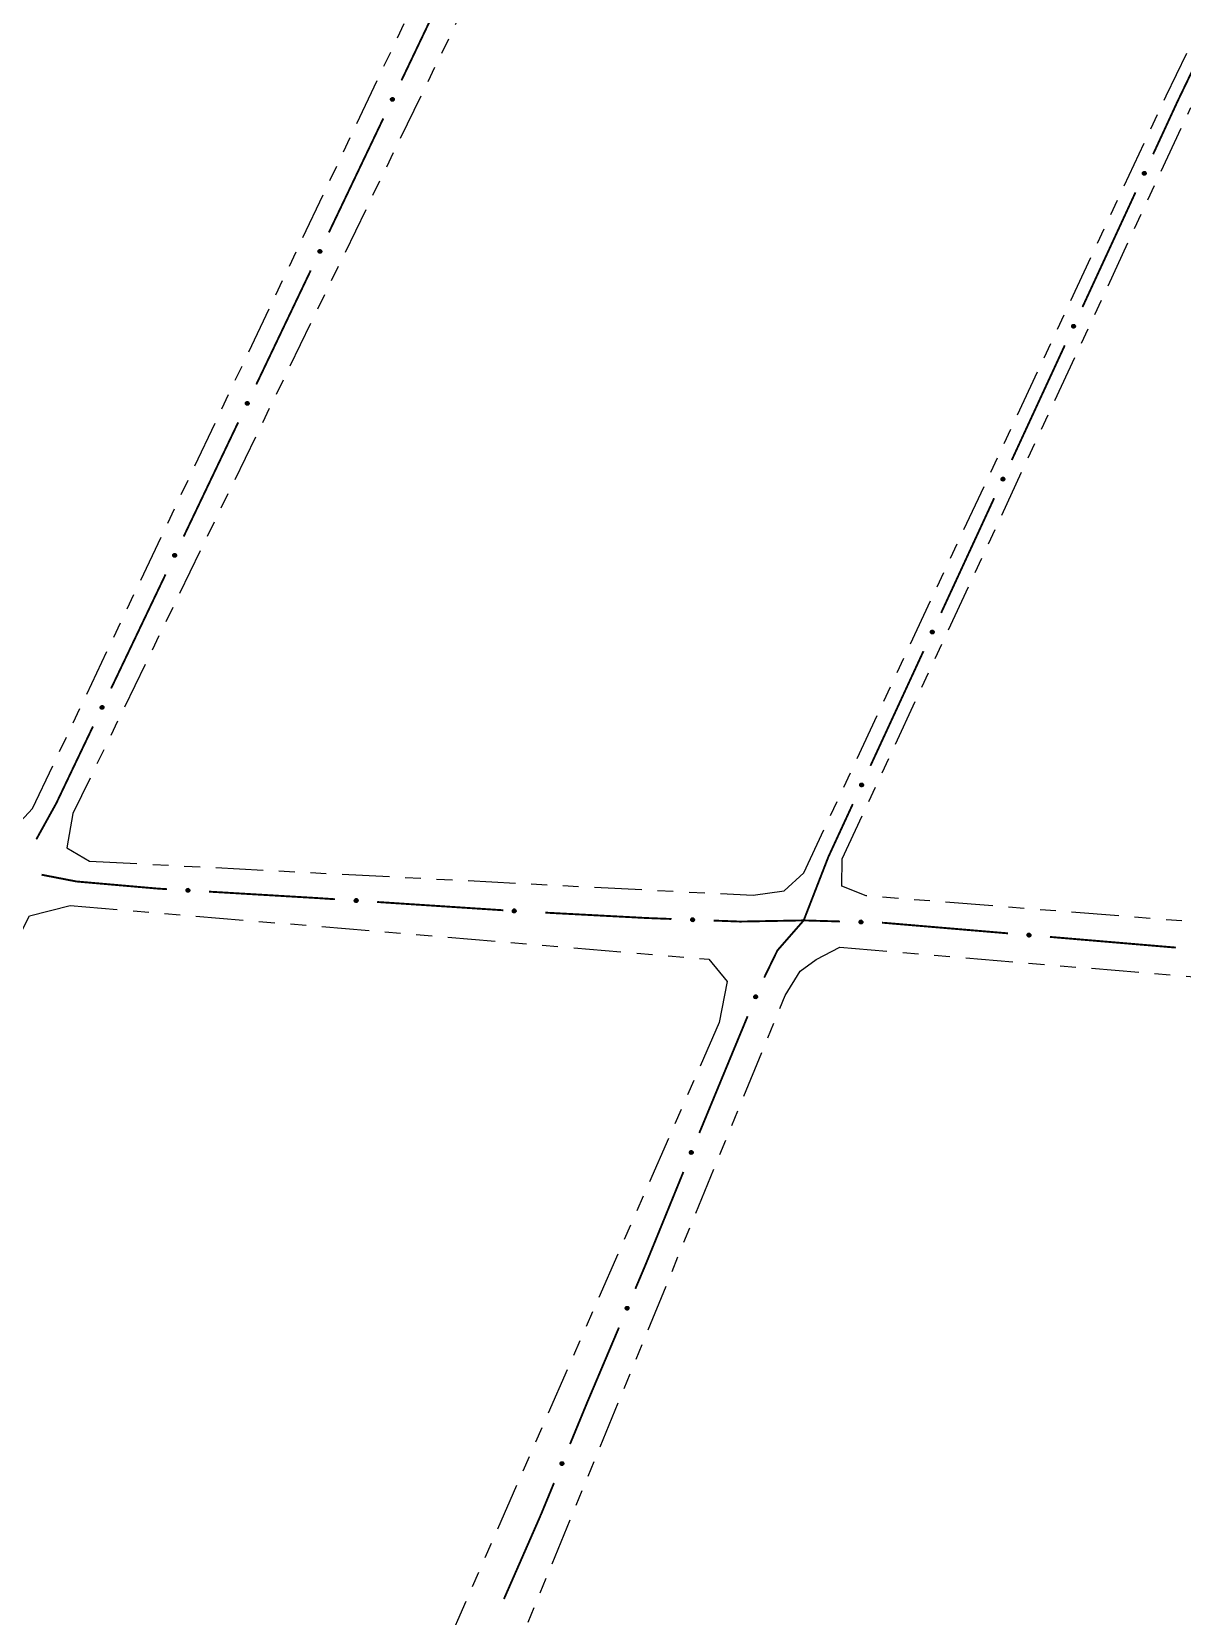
# Model space of a CAD drawing. Extents: x 203665 to 205970, y 4870865 to 4873745.
# Drawn here: x 204289.5 to 204398.8, y 4872464.2 to 4872614.7 of the extents above; entities that cross this region are included whole.
import ezdxf

# ---------------------------------------------------------------- set-up
doc = ezdxf.new("R2010")
doc.units = 0
doc.header["$LTSCALE"] = 1.5
doc.header["$MEASUREMENT"] = 0
doc.linetypes.add('TRACO_25', pattern=[8, 3, -1, 1, -1, 1, -1])
doc.layers.add('SV-EIXO-RUA-N-PAV', color=6, linetype='CONTINUOUS')
doc.layers.add('SV-RUA-NAO-PAV', color=7, linetype='CONTINUOUS')

msp = doc.modelspace()

# ---------------------------------------------------------------- linework, layer by layer
at = {"layer": 'SV-EIXO-RUA-N-PAV', "const_width": 0.18}
for points in [[(204329.826442, 4872620.937021), (204324.656534, 4872610.107799)], [(204398.367539, 4872608.147105), (204401.163359, 4872613.950411)], [(204398.133351, 4872607.640251), (204398.367539, 4872608.147105)], [(204322.933231, 4872606.498058), (204317.763323, 4872595.668836)], [(204396.036178, 4872603.101324), (204398.133351, 4872607.640251)], [(204389.325222, 4872588.576756), (204394.358439, 4872599.470182)], [(204316.04002, 4872592.059095), (204310.870112, 4872581.229873)], [(204382.614266, 4872574.052188), (204387.647483, 4872584.945614)], [(204309.14681, 4872577.620133), (204303.976902, 4872566.79091)], [(204375.90331, 4872559.52762), (204380.936527, 4872570.421046)], [(204302.253599, 4872563.18117), (204297.083691, 4872552.351948)], [(204369.192355, 4872545.003052), (204374.225571, 4872555.896478)], [(204295.360388, 4872548.742207), (204291.913783, 4872541.522725)], [(204291.876457, 4872541.444541), (204289.981608, 4872538.020515)], [(204291.913783, 4872541.522725), (204291.876457, 4872541.444541)], [(204365.199033, 4872536.360279), (204367.514616, 4872541.37191)], [(204362.853189, 4872530.320572), (204365.025509, 4872535.913516)], [(204365.025509, 4872535.913516), (204365.199033, 4872536.360279)], [(204293.795138, 4872534.017387), (204290.477572, 4872534.658281)], [(204294.413867, 4872533.963213), (204293.795138, 4872534.017387)], [(204301.553771, 4872533.338045), (204294.413867, 4872533.963213)], [(204302.385092, 4872533.288784), (204301.553771, 4872533.338045)], [(204316.641139, 4872532.443979), (204306.378087, 4872533.052161)], [(204317.358537, 4872532.396868), (204316.641139, 4872532.443979)], [(204318.356388, 4872532.331337), (204317.358537, 4872532.396868)], [(204334.321997, 4872531.282848), (204322.34779, 4872532.069215)], [(204347.989338, 4872530.544088), (204338.315597, 4872531.05774)], [(204348.301744, 4872530.532227), (204347.989338, 4872530.544088)], [(204350.300304, 4872530.456332), (204348.301744, 4872530.532227)], [(204356.818242, 4872530.208814), (204354.297423, 4872530.304542)], [(204357.295524, 4872530.217647), (204356.818242, 4872530.208814)], [(204362.853189, 4872530.320572), (204357.295524, 4872530.217647)], [(204360.356036, 4872527.466225), (204362.422437, 4872529.828205)], [(204362.422437, 4872529.828205), (204362.853189, 4872530.320572)], [(204363.294378, 4872530.307503), (204362.853189, 4872530.320572)], [(204366.293062, 4872530.218651), (204363.294378, 4872530.307503)], [(204370.396873, 4872530.097055), (204370.291307, 4872530.100183)], [(204371.288056, 4872530.021417), (204370.396873, 4872530.097055)], [(204382.248648, 4872529.091131), (204371.288056, 4872530.021417)], [(204398.191327, 4872527.737988), (204386.234318, 4872528.752845)], [(204359.105794, 4872524.892087), (204359.979571, 4872526.691118)], [(204359.979571, 4872526.691118), (204360.356036, 4872527.466225)], [(204356.246123, 4872518.125516), (204357.528884, 4872521.217264)], [(204355.996759, 4872517.522323), (204356.246123, 4872518.125516)], [(204352.940377, 4872510.129182), (204355.996759, 4872517.522323)], [(204347.839485, 4872497.622658), (204351.428504, 4872506.425913)], [(204346.867216, 4872495.326798), (204347.647138, 4872497.168461)], [(204347.647138, 4872497.168461), (204347.839485, 4872497.622658)], [(204342.281762, 4872484.498961), (204345.307374, 4872491.643472)], [(204340.665181, 4872480.577892), (204342.189812, 4872484.275932)], [(204342.189812, 4872484.275932), (204342.281762, 4872484.498961)], [(204337.891629, 4872473.850552), (204339.140551, 4872476.879852)], [(204334.388701, 4872465.861418), (204337.601164, 4872473.188087)], [(204337.601164, 4872473.188087), (204337.891629, 4872473.850552)]]:
    msp.add_lwpolyline(points, dxfattribs=at)
at = {"layer": 'SV-EIXO-RUA-N-PAV'}
for points in [[(204323.956124, 4872608.385165), (204323.973086, 4872608.339292), (204323.978283, 4872608.296398), (204323.97232, 4872608.259375), (204323.958521, 4872608.228032), (204323.940792, 4872608.197557), (204323.916138, 4872608.170775), (204323.882191, 4872608.147112), (204323.836294, 4872608.129774), (204323.792003, 4872608.127338), (204323.755393, 4872608.131241), (204323.721882, 4872608.143749), (204323.692566, 4872608.161468), (204323.665593, 4872608.187997), (204323.641948, 4872608.222633), (204323.625632, 4872608.269206), (204323.620825, 4872608.311294), (204323.627532, 4872608.346953), (204323.64032, 4872608.380563), (204323.658793, 4872608.411459), (204323.683145, 4872608.437608), (204323.718061, 4872608.461352), (204323.764242, 4872608.476848), (204323.806164, 4872608.482121), (204323.841909, 4872608.475916), (204323.874714, 4872608.462582), (204323.905497, 4872608.445171), (204323.93345, 4872608.42151), (204323.956124, 4872608.385165)], [(204395.037114, 4872601.201493), (204395.019577, 4872601.247149), (204395.01384, 4872601.289974), (204395.019336, 4872601.32707), (204395.03274, 4872601.358584), (204395.050084, 4872601.38928), (204395.074399, 4872601.416369), (204395.108045, 4872601.440458), (204395.153721, 4872601.458372), (204395.197978, 4872601.461365), (204395.234634, 4872601.457923), (204395.2683, 4872601.445838), (204395.297837, 4872601.428489), (204395.325141, 4872601.402302), (204395.34922, 4872601.367967), (204395.366121, 4872601.321602), (204395.371457, 4872601.279579), (204395.365199, 4872601.243838), (204395.352835, 4872601.21007), (204395.334753, 4872601.178944), (204395.310732, 4872601.15249), (204395.276117, 4872601.128308), (204395.230134, 4872601.112233), (204395.188282, 4872601.106432), (204395.152463, 4872601.112187), (204395.119492, 4872601.125107), (204395.088493, 4872601.142129), (204395.060244, 4872601.165437), (204395.037114, 4872601.201493)], [(204317.062913, 4872593.946203), (204317.079875, 4872593.900329), (204317.085072, 4872593.857435), (204317.07911, 4872593.820412), (204317.06531, 4872593.789069), (204317.047581, 4872593.758594), (204317.022927, 4872593.731813), (204316.988981, 4872593.708149), (204316.943083, 4872593.690811), (204316.898792, 4872593.688375), (204316.862182, 4872593.692279), (204316.828671, 4872593.704786), (204316.799355, 4872593.722505), (204316.772383, 4872593.749034), (204316.748738, 4872593.78367), (204316.732421, 4872593.830244), (204316.727614, 4872593.872331), (204316.734322, 4872593.90799), (204316.747109, 4872593.9416), (204316.765582, 4872593.972496), (204316.789934, 4872593.998646), (204316.82485, 4872594.022389), (204316.871032, 4872594.037885), (204316.912954, 4872594.043158), (204316.948698, 4872594.036954), (204316.981504, 4872594.023619), (204317.012286, 4872594.006209), (204317.040239, 4872593.982547), (204317.062913, 4872593.946203)], [(204388.326158, 4872586.676925), (204388.308621, 4872586.722581), (204388.302884, 4872586.765406), (204388.30838, 4872586.802502), (204388.321784, 4872586.834016), (204388.339129, 4872586.864712), (204388.363443, 4872586.891801), (204388.397089, 4872586.91589), (204388.442765, 4872586.933804), (204388.487022, 4872586.936798), (204388.523678, 4872586.933355), (204388.557344, 4872586.92127), (204388.586881, 4872586.903922), (204388.614185, 4872586.877734), (204388.638264, 4872586.843399), (204388.655165, 4872586.797034), (204388.660501, 4872586.755011), (204388.654243, 4872586.71927), (204388.64188, 4872586.685502), (204388.623797, 4872586.654376), (204388.599776, 4872586.627922), (204388.565162, 4872586.60374), (204388.519179, 4872586.587665), (204388.477326, 4872586.581864), (204388.441507, 4872586.587619), (204388.408536, 4872586.600539), (204388.377537, 4872586.617561), (204388.349288, 4872586.640869), (204388.326158, 4872586.676925)], [(204310.169703, 4872579.50724), (204310.186664, 4872579.461367), (204310.191861, 4872579.418473), (204310.185899, 4872579.381449), (204310.1721, 4872579.350106), (204310.15437, 4872579.319631), (204310.129717, 4872579.29285), (204310.09577, 4872579.269186), (204310.049872, 4872579.251848), (204310.005582, 4872579.249412), (204309.968971, 4872579.253316), (204309.935461, 4872579.265823), (204309.906144, 4872579.283543), (204309.879172, 4872579.310071), (204309.855527, 4872579.344707), (204309.83921, 4872579.391281), (204309.834403, 4872579.433368), (204309.841111, 4872579.469027), (204309.853898, 4872579.502637), (204309.872371, 4872579.533533), (204309.896723, 4872579.559683), (204309.931639, 4872579.583427), (204309.977821, 4872579.598922), (204310.019743, 4872579.604196), (204310.055487, 4872579.597991), (204310.088293, 4872579.584656), (204310.119075, 4872579.567246), (204310.147029, 4872579.543584), (204310.169703, 4872579.50724)], [(204381.615203, 4872572.152357), (204381.597665, 4872572.198013), (204381.591928, 4872572.240839), (204381.597424, 4872572.277934), (204381.610829, 4872572.309448), (204381.628173, 4872572.340144), (204381.652487, 4872572.367234), (204381.686134, 4872572.391322), (204381.731809, 4872572.409236), (204381.776066, 4872572.41223), (204381.812722, 4872572.408787), (204381.846388, 4872572.396702), (204381.875925, 4872572.379354), (204381.903229, 4872572.353167), (204381.927308, 4872572.318831), (204381.94421, 4872572.272466), (204381.949546, 4872572.230443), (204381.943288, 4872572.194702), (204381.930924, 4872572.160934), (204381.912841, 4872572.129808), (204381.88882, 4872572.103354), (204381.854206, 4872572.079172), (204381.808223, 4872572.063097), (204381.766371, 4872572.057296), (204381.730551, 4872572.063051), (204381.69758, 4872572.075971), (204381.666581, 4872572.092993), (204381.638332, 4872572.116301), (204381.615203, 4872572.152357)], [(204303.276492, 4872565.068277), (204303.293454, 4872565.022404), (204303.298651, 4872564.97951), (204303.292688, 4872564.942486), (204303.278889, 4872564.911144), (204303.26116, 4872564.880669), (204303.236506, 4872564.853887), (204303.202559, 4872564.830223), (204303.156662, 4872564.812886), (204303.112371, 4872564.81045), (204303.075761, 4872564.814353), (204303.04225, 4872564.826861), (204303.012934, 4872564.84458), (204302.985961, 4872564.871108), (204302.962316, 4872564.905744), (204302.946, 4872564.952318), (204302.941193, 4872564.994405), (204302.9479, 4872565.030065), (204302.960688, 4872565.063674), (204302.979161, 4872565.09457), (204303.003513, 4872565.12072), (204303.038429, 4872565.144464), (204303.08461, 4872565.159959), (204303.126532, 4872565.165233), (204303.162277, 4872565.159028), (204303.195082, 4872565.145693), (204303.225865, 4872565.128283), (204303.253818, 4872565.104621), (204303.276492, 4872565.068277)], [(204374.904247, 4872557.627789), (204374.886709, 4872557.673445), (204374.880973, 4872557.716271), (204374.886469, 4872557.753366), (204374.899873, 4872557.78488), (204374.917217, 4872557.815576), (204374.941532, 4872557.842666), (204374.975178, 4872557.866755), (204375.020854, 4872557.884668), (204375.06511, 4872557.887662), (204375.101767, 4872557.884219), (204375.135432, 4872557.872134), (204375.164969, 4872557.854786), (204375.192273, 4872557.828599), (204375.216352, 4872557.794263), (204375.233254, 4872557.747898), (204375.23859, 4872557.705875), (204375.232332, 4872557.670134), (204375.219968, 4872557.636366), (204375.201885, 4872557.60524), (204375.177865, 4872557.578786), (204375.14325, 4872557.554604), (204375.097267, 4872557.538529), (204375.055415, 4872557.532728), (204375.019595, 4872557.538483), (204374.986624, 4872557.551404), (204374.955625, 4872557.568425), (204374.927376, 4872557.591733), (204374.904247, 4872557.627789)], [(204296.383281, 4872550.629314), (204296.400243, 4872550.583441), (204296.40544, 4872550.540547), (204296.399478, 4872550.503524), (204296.385678, 4872550.472181), (204296.367949, 4872550.441706), (204296.343295, 4872550.414924), (204296.309349, 4872550.391261), (204296.263451, 4872550.373923), (204296.21916, 4872550.371487), (204296.18255, 4872550.37539), (204296.149039, 4872550.387898), (204296.119723, 4872550.405617), (204296.092751, 4872550.432146), (204296.069106, 4872550.466782), (204296.052789, 4872550.513355), (204296.047982, 4872550.555442), (204296.05469, 4872550.591102), (204296.067477, 4872550.624712), (204296.08595, 4872550.655607), (204296.110302, 4872550.681757), (204296.145218, 4872550.705501), (204296.1914, 4872550.720997), (204296.233322, 4872550.72627), (204296.269066, 4872550.720065), (204296.301872, 4872550.706731), (204296.332654, 4872550.68932), (204296.360607, 4872550.665659), (204296.383281, 4872550.629314)], [(204368.193291, 4872543.103222), (204368.175754, 4872543.148878), (204368.170017, 4872543.191703), (204368.175513, 4872543.228798), (204368.188917, 4872543.260312), (204368.206261, 4872543.291008), (204368.230576, 4872543.318098), (204368.264222, 4872543.342187), (204368.309898, 4872543.360101), (204368.354154, 4872543.363094), (204368.390811, 4872543.359651), (204368.424476, 4872543.347567), (204368.454014, 4872543.330218), (204368.481318, 4872543.304031), (204368.505396, 4872543.269695), (204368.522298, 4872543.22333), (204368.527634, 4872543.181307), (204368.521376, 4872543.145566), (204368.509012, 4872543.111798), (204368.49093, 4872543.080672), (204368.466909, 4872543.054218), (204368.432294, 4872543.030037), (204368.386311, 4872543.013961), (204368.344459, 4872543.00816), (204368.30864, 4872543.013915), (204368.275669, 4872543.026836), (204368.24467, 4872543.043857), (204368.216421, 4872543.067165), (204368.193291, 4872543.103222)], [(204304.518506, 4872533.052085), (204304.482401, 4872533.019093), (204304.444624, 4872532.998121), (204304.408082, 4872532.989698), (204304.37385, 4872532.990675), (204304.338941, 4872532.995619), (204304.304846, 4872533.008368), (204304.270138, 4872533.0309), (204304.236788, 4872533.066886), (204304.217848, 4872533.106997), (204304.207673, 4872533.142381), (204304.206637, 4872533.178135), (204304.212007, 4872533.211966), (204304.226422, 4872533.246945), (204304.2496, 4872533.281895), (204304.286597, 4872533.314554), (204304.323773, 4872533.33486), (204304.359332, 4872533.342079), (204304.395283, 4872533.342894), (204304.430862, 4872533.337419), (204304.464259, 4872533.324712), (204304.499406, 4872533.301311), (204304.531156, 4872533.264369), (204304.551833, 4872533.227521), (204304.559549, 4872533.192072), (204304.559554, 4872533.15666), (204304.555022, 4872533.121587), (204304.543633, 4872533.08678), (204304.518506, 4872533.052085)], [(204320.488247, 4872532.081017), (204320.451932, 4872532.048256), (204320.414022, 4872532.027526), (204320.377427, 4872532.019336), (204320.343201, 4872532.020532), (204320.308325, 4872532.025698), (204320.274312, 4872532.038665), (204320.239748, 4872532.061419), (204320.206629, 4872532.097617), (204320.187945, 4872532.137848), (204320.177997, 4872532.173296), (204320.177189, 4872532.209056), (204320.182775, 4872532.242852), (204320.197413, 4872532.277738), (204320.220814, 4872532.31254), (204320.258018, 4872532.344961), (204320.295324, 4872532.36503), (204320.330928, 4872532.372022), (204320.366884, 4872532.372607), (204320.402427, 4872532.366905), (204320.435742, 4872532.353984), (204320.470739, 4872532.33036), (204320.502252, 4872532.293215), (204320.522693, 4872532.256236), (204320.530183, 4872532.220739), (204320.529962, 4872532.185327), (204320.525205, 4872532.150284), (204320.513594, 4872532.11555), (204320.488247, 4872532.081017)], [(204335.49681, 4872531.095379), (204335.460495, 4872531.062618), (204335.422585, 4872531.041888), (204335.38599, 4872531.033698), (204335.351764, 4872531.034894), (204335.316888, 4872531.04006), (204335.282875, 4872531.053027), (204335.248311, 4872531.075781), (204335.215192, 4872531.111979), (204335.196508, 4872531.15221), (204335.18656, 4872531.187658), (204335.185752, 4872531.223418), (204335.191338, 4872531.257214), (204335.205976, 4872531.2921), (204335.229377, 4872531.326901), (204335.266581, 4872531.359323), (204335.303887, 4872531.379392), (204335.339491, 4872531.386383), (204335.375447, 4872531.386968), (204335.41099, 4872531.381267), (204335.444305, 4872531.368346), (204335.479302, 4872531.344722), (204335.510815, 4872531.307577), (204335.531256, 4872531.270598), (204335.538746, 4872531.235101), (204335.538525, 4872531.199689), (204335.533768, 4872531.164646), (204335.522157, 4872531.129912), (204335.49681, 4872531.095379)], [(204352.438263, 4872530.264983), (204352.402867, 4872530.231232), (204352.365544, 4872530.209463), (204352.329189, 4872530.200266), (204352.294944, 4872530.200515), (204352.259938, 4872530.204717), (204352.225579, 4872530.216739), (204352.190401, 4872530.23853), (204352.156295, 4872530.2738), (204352.136507, 4872530.313499), (204352.125583, 4872530.348659), (204352.123788, 4872530.384383), (204352.128439, 4872530.418321), (204352.142107, 4872530.453598), (204352.164538, 4872530.489032), (204352.200833, 4872530.522469), (204352.23757, 4872530.54356), (204352.272968, 4872530.551532), (204352.308894, 4872530.55311), (204352.34458, 4872530.548392), (204352.378239, 4872530.536397), (204352.413876, 4872530.513748), (204352.446403, 4872530.477487), (204352.467857, 4872530.441087), (204352.476325, 4872530.40581), (204352.477082, 4872530.370406), (204352.473295, 4872530.335245), (204352.462647, 4872530.300203), (204352.438263, 4872530.264983)], [(204368.432541, 4872530.04513), (204368.397428, 4872530.011085), (204368.360288, 4872529.989005), (204368.32401, 4872529.979505), (204368.289764, 4872529.97947), (204368.254725, 4872529.983379), (204368.220267, 4872529.995115), (204368.184908, 4872530.016611), (204368.150509, 4872530.051596), (204368.130391, 4872530.091129), (204368.119175, 4872530.126196), (204368.117082, 4872530.161904), (204368.12145, 4872530.195879), (204368.134824, 4872530.231269), (204368.156958, 4872530.266889), (204368.192973, 4872530.300627), (204368.229533, 4872530.322024), (204368.264864, 4872530.330291), (204368.300775, 4872530.332168), (204368.3365, 4872530.327748), (204368.370258, 4872530.316033), (204368.406081, 4872530.293682), (204368.43891, 4872530.257694), (204368.460667, 4872530.221474), (204368.469428, 4872530.186269), (204368.47048, 4872530.150872), (204368.466986, 4872530.115681), (204368.456631, 4872530.080552), (204368.432541, 4872530.04513)], [(204384.375339, 4872528.800151), (204384.338405, 4872528.768089), (204384.300106, 4872528.748087), (204384.263361, 4872528.740598), (204384.229165, 4872528.742446), (204384.194394, 4872528.748278), (204384.160634, 4872528.761892), (204384.126512, 4872528.785301), (204384.09409, 4872528.822125), (204384.076178, 4872528.862705), (204384.066908, 4872528.898337), (204384.066782, 4872528.934106), (204384.073013, 4872528.967789), (204384.088314, 4872529.002389), (204384.112375, 4872529.036738), (204384.150192, 4872529.068443), (204384.187874, 4872529.087795), (204384.223606, 4872529.094106), (204384.259566, 4872529.094005), (204384.294993, 4872529.087626), (204384.328055, 4872529.074071), (204384.362595, 4872529.049783), (204384.393394, 4872529.012043), (204384.413125, 4872528.97468), (204384.419935, 4872528.939047), (204384.419038, 4872528.903646), (204384.413613, 4872528.868699), (204384.401341, 4872528.834194), (204384.375339, 4872528.800151)], [(204358.138592, 4872522.97405), (204358.119264, 4872523.018977), (204358.111839, 4872523.061542), (204358.115864, 4872523.098825), (204358.128012, 4872523.130845), (204358.144129, 4872523.162202), (204358.167354, 4872523.190232), (204358.200022, 4872523.215632), (204358.244954, 4872523.235337), (204358.289058, 4872523.240077), (204358.325821, 4872523.238087), (204358.359938, 4872523.227342), (204358.390138, 4872523.211174), (204358.418456, 4872523.186087), (204358.443873, 4872523.15273), (204358.462595, 4872523.10707), (204358.469588, 4872523.06529), (204358.464747, 4872523.02933), (204358.453728, 4872522.995099), (204358.43689, 4872522.963283), (204358.413933, 4872522.9359), (204358.380302, 4872522.910369), (204358.33499, 4872522.892489), (204358.2934, 4872522.885038), (204358.257381, 4872522.889372), (204358.223925, 4872522.90098), (204358.192277, 4872522.916763), (204358.163129, 4872522.938936), (204358.138592, 4872522.97405)], [(204352.027373, 4872508.186423), (204352.007768, 4872508.23123), (204352.000081, 4872508.273748), (204352.003876, 4872508.311056), (204352.015826, 4872508.34315), (204352.03175, 4872508.374606), (204352.054802, 4872508.402778), (204352.087312, 4872508.428379), (204352.132122, 4872508.448361), (204352.176196, 4872508.453373), (204352.212971, 4872508.451609), (204352.247154, 4872508.441075), (204352.277452, 4872508.425094), (204352.305924, 4872508.400181), (204352.331547, 4872508.366981), (204352.350549, 4872508.321437), (204352.357799, 4872508.279702), (204352.353181, 4872508.243712), (204352.342373, 4872508.209414), (204352.325731, 4872508.177495), (204352.302944, 4872508.149971), (204352.26947, 4872508.124233), (204352.22427, 4872508.106074), (204352.182726, 4872508.098367), (204352.146681, 4872508.102479), (204352.113154, 4872508.11388), (204352.08141, 4872508.129468), (204352.052126, 4872508.151461), (204352.027373, 4872508.186423)], [(204345.9299, 4872493.395756), (204345.9109, 4872493.440823), (204345.903786, 4872493.483441), (204345.908084, 4872493.520695), (204345.920465, 4872493.552624), (204345.936811, 4872493.583863), (204345.96024, 4872493.611722), (204345.993093, 4872493.636883), (204346.038167, 4872493.65626), (204346.082304, 4872493.660678), (204346.119053, 4872493.658418), (204346.15309, 4872493.647425), (204346.183171, 4872493.631037), (204346.211305, 4872493.605743), (204346.236478, 4872493.572202), (204346.254865, 4872493.526406), (204346.261552, 4872493.484576), (204346.256449, 4872493.448652), (204346.245181, 4872493.414503), (204346.22811, 4872493.382811), (204346.204954, 4872493.355596), (204346.171137, 4872493.330312), (204346.125696, 4872493.312763), (204346.084053, 4872493.305616), (204346.048066, 4872493.310213), (204346.014696, 4872493.322065), (204345.983165, 4872493.338079), (204345.954179, 4872493.360464), (204345.9299, 4872493.395756)], [(204339.74633, 4872478.637996), (204339.726902, 4872478.682879), (204339.719381, 4872478.725428), (204339.723323, 4872478.76272), (204339.7354, 4872478.794767), (204339.751447, 4872478.82616), (204339.774609, 4872478.854241), (204339.80722, 4872478.879714), (204339.852108, 4872478.89952), (204339.896201, 4872478.904359), (204339.932969, 4872478.902451), (204339.96711, 4872478.891782), (204339.997346, 4872478.875682), (204340.02572, 4872478.850658), (204340.051211, 4872478.817358), (204340.070034, 4872478.77174), (204340.077121, 4872478.729976), (204340.072361, 4872478.694005), (204340.061418, 4872478.65975), (204340.044651, 4872478.627896), (204340.021756, 4872478.600462), (204339.988182, 4872478.574856), (204339.94291, 4872478.556874), (204339.901337, 4872478.549331), (204339.865308, 4872478.553584), (204339.831826, 4872478.565117), (204339.800143, 4872478.580829), (204339.770946, 4872478.602937), (204339.74633, 4872478.637996)]]:
    msp.add_lwpolyline(points, close=True, dxfattribs=at)
for points in [[(204323.658793, 4872608.411459), (204323.620825, 4872608.311294)], [(204323.669673, 4872608.420343), (204323.625551, 4872608.296251)], [(204323.683145, 4872608.437608), (204323.625632, 4872608.269206)], [(204323.700377, 4872608.443486), (204323.636713, 4872608.253121)], [(204323.718061, 4872608.461352), (204323.641948, 4872608.222633)], [(204323.740878, 4872608.464976), (204323.654621, 4872608.208283)], [(204323.764242, 4872608.476848), (204323.665593, 4872608.187997)], [(204323.783364, 4872608.477958), (204323.68017, 4872608.179453)], [(204323.806164, 4872608.482121), (204323.692566, 4872608.161468)], [(204323.821847, 4872608.476218), (204323.708071, 4872608.155548)], [(204323.841909, 4872608.475916), (204323.721882, 4872608.143749)], [(204323.856803, 4872608.467091), (204323.737037, 4872608.140208)], [(204323.874714, 4872608.462582), (204323.755393, 4872608.131241)], [(204323.889463, 4872608.449987), (204323.77745, 4872608.133011)], [(204323.905497, 4872608.445171), (204323.792003, 4872608.127338)], [(204323.917308, 4872608.429133), (204323.816521, 4872608.132503)], [(204323.93345, 4872608.42151), (204323.836294, 4872608.129774)], [(204323.942802, 4872608.403354), (204323.859063, 4872608.142434)], [(204323.956124, 4872608.385165), (204323.882191, 4872608.147112)], [(204323.964348, 4872608.359803), (204323.901971, 4872608.165799)], [(204323.973086, 4872608.339292), (204323.916138, 4872608.170775)], [(204323.976154, 4872608.314853), (204323.931389, 4872608.19258)], [(204323.978283, 4872608.296398), (204323.940792, 4872608.197557)], [(204395.01384, 4872601.289974), (204395.050084, 4872601.38928)], [(204395.016201, 4872601.271548), (204395.059424, 4872601.394375)], [(204395.019577, 4872601.247149), (204395.074399, 4872601.416369)], [(204395.028572, 4872601.22675), (204395.088503, 4872601.421524)], [(204395.037114, 4872601.201493), (204395.108045, 4872601.440458)], [(204395.050664, 4872601.183474), (204395.131113, 4872601.445427)], [(204395.060244, 4872601.165437), (204395.153721, 4872601.458372)], [(204395.07648, 4872601.158018), (204395.173527, 4872601.455893)], [(204395.088493, 4872601.142129), (204395.197978, 4872601.461365)], [(204395.104586, 4872601.137516), (204395.2126, 4872601.455876)], [(204395.119492, 4872601.125107), (204395.234634, 4872601.457923)], [(204395.137459, 4872601.120824), (204395.253101, 4872601.449188)], [(204395.152463, 4872601.112187), (204395.2683, 4872601.445838)], [(204395.172526, 4872601.112137), (204395.282258, 4872601.434214)], [(204395.188282, 4872601.106432), (204395.297837, 4872601.428489)], [(204395.211028, 4872601.110882), (204395.310457, 4872601.410662)], [(204395.230134, 4872601.112233), (204395.325141, 4872601.402302)], [(204395.253348, 4872601.124398), (204395.336368, 4872601.382156)], [(204395.276117, 4872601.128308), (204395.34922, 4872601.367967)], [(204395.293574, 4872601.146396), (204395.354838, 4872601.337547)], [(204395.310732, 4872601.15249), (204395.366121, 4872601.321602)], [(204395.323986, 4872601.169923), (204395.366542, 4872601.294561)], [(204395.334753, 4872601.178944), (204395.371457, 4872601.279579)], [(204316.765582, 4872593.972496), (204316.727614, 4872593.872331)], [(204316.776462, 4872593.98138), (204316.73234, 4872593.857288)], [(204316.789934, 4872593.998646), (204316.732421, 4872593.830244)], [(204316.807167, 4872594.004523), (204316.743503, 4872593.814158)], [(204316.82485, 4872594.022389), (204316.748738, 4872593.78367)], [(204316.847667, 4872594.026013), (204316.76141, 4872593.76932)], [(204316.871032, 4872594.037885), (204316.772383, 4872593.749034)], [(204316.890154, 4872594.038995), (204316.78696, 4872593.74049)], [(204316.912954, 4872594.043158), (204316.799355, 4872593.722505)], [(204316.928637, 4872594.037255), (204316.814861, 4872593.716585)], [(204316.948698, 4872594.036954), (204316.828671, 4872593.704786)], [(204316.963592, 4872594.028128), (204316.843826, 4872593.701245)], [(204316.981504, 4872594.023619), (204316.862182, 4872593.692279)], [(204316.996252, 4872594.011024), (204316.88424, 4872593.694048)], [(204317.012286, 4872594.006209), (204316.898792, 4872593.688375)], [(204317.024097, 4872593.99017), (204316.92331, 4872593.69354)], [(204317.040239, 4872593.982547), (204316.943083, 4872593.690811)], [(204317.049591, 4872593.964391), (204316.965853, 4872593.703471)], [(204317.062913, 4872593.946203), (204316.988981, 4872593.708149)], [(204317.071137, 4872593.92084), (204317.00876, 4872593.726836)], [(204317.079875, 4872593.900329), (204317.022927, 4872593.731813)], [(204317.082943, 4872593.87589), (204317.038178, 4872593.753617)], [(204317.085072, 4872593.857435), (204317.047581, 4872593.758594)], [(204388.302884, 4872586.765406), (204388.339129, 4872586.864712)], [(204388.305245, 4872586.74698), (204388.348468, 4872586.869807)], [(204388.308621, 4872586.722581), (204388.363443, 4872586.891801)], [(204388.317616, 4872586.702183), (204388.377547, 4872586.896956)], [(204388.326158, 4872586.676925), (204388.397089, 4872586.91589)], [(204388.339708, 4872586.658906), (204388.420157, 4872586.920859)], [(204388.349288, 4872586.640869), (204388.442765, 4872586.933804)], [(204388.365525, 4872586.63345), (204388.462571, 4872586.931325)], [(204388.377537, 4872586.617561), (204388.487022, 4872586.936798)], [(204388.39363, 4872586.612948), (204388.501645, 4872586.931308)], [(204388.408536, 4872586.600539), (204388.523678, 4872586.933355)], [(204388.426503, 4872586.596256), (204388.542145, 4872586.92462)], [(204388.441507, 4872586.587619), (204388.557344, 4872586.92127)], [(204388.46157, 4872586.587569), (204388.571302, 4872586.909646)], [(204388.477326, 4872586.581864), (204388.586881, 4872586.903922)], [(204388.500072, 4872586.586314), (204388.599502, 4872586.886095)], [(204388.519179, 4872586.587665), (204388.614185, 4872586.877734)], [(204388.542392, 4872586.59983), (204388.625412, 4872586.857588)], [(204388.565162, 4872586.60374), (204388.638264, 4872586.843399)], [(204388.582619, 4872586.621828), (204388.643882, 4872586.812979)], [(204388.599776, 4872586.627922), (204388.655165, 4872586.797034)], [(204388.61303, 4872586.645355), (204388.655586, 4872586.769993)], [(204388.623797, 4872586.654376), (204388.660501, 4872586.755011)], [(204309.872371, 4872579.533533), (204309.834403, 4872579.433368)], [(204309.883251, 4872579.542418), (204309.839129, 4872579.418325)], [(204309.896723, 4872579.559683), (204309.83921, 4872579.391281)], [(204309.913956, 4872579.56556), (204309.850292, 4872579.375195)], [(204309.931639, 4872579.583427), (204309.855527, 4872579.344707)], [(204309.954456, 4872579.58705), (204309.868199, 4872579.330357)], [(204309.977821, 4872579.598922), (204309.879172, 4872579.310071)], [(204309.996943, 4872579.600032), (204309.893749, 4872579.301527)], [(204310.019743, 4872579.604196), (204309.906144, 4872579.283543)], [(204310.035426, 4872579.598293), (204309.92165, 4872579.277623)], [(204310.055487, 4872579.597991), (204309.935461, 4872579.265823)], [(204310.070381, 4872579.589165), (204309.950616, 4872579.262282)], [(204310.088293, 4872579.584656), (204309.968971, 4872579.253316)], [(204310.103041, 4872579.572061), (204309.991029, 4872579.255085)], [(204310.119075, 4872579.567246), (204310.005582, 4872579.249412)], [(204310.130887, 4872579.551207), (204310.0301, 4872579.254577)], [(204310.147029, 4872579.543584), (204310.049872, 4872579.251848)], [(204310.156381, 4872579.525428), (204310.072642, 4872579.264508)], [(204310.169703, 4872579.50724), (204310.09577, 4872579.269186)], [(204310.177926, 4872579.481877), (204310.115549, 4872579.287873)], [(204310.186664, 4872579.461367), (204310.129717, 4872579.29285)], [(204310.189732, 4872579.436928), (204310.144967, 4872579.314654)], [(204310.191861, 4872579.418473), (204310.15437, 4872579.319631)], [(204381.591928, 4872572.240839), (204381.628173, 4872572.340144)], [(204381.59429, 4872572.222412), (204381.637513, 4872572.345239)], [(204381.597665, 4872572.198013), (204381.652487, 4872572.367234)], [(204381.60666, 4872572.177615), (204381.666591, 4872572.372388)], [(204381.615203, 4872572.152357), (204381.686134, 4872572.391322)], [(204381.628753, 4872572.134338), (204381.709201, 4872572.396291)], [(204381.638332, 4872572.116301), (204381.731809, 4872572.409236)], [(204381.654569, 4872572.108882), (204381.751615, 4872572.406757)], [(204381.666581, 4872572.092993), (204381.776066, 4872572.41223)], [(204381.682675, 4872572.08838), (204381.790689, 4872572.406741)], [(204381.69758, 4872572.075971), (204381.812722, 4872572.408787)], [(204381.715547, 4872572.071689), (204381.83119, 4872572.400053)], [(204381.730551, 4872572.063051), (204381.846388, 4872572.396702)], [(204381.750615, 4872572.063001), (204381.860346, 4872572.385078)], [(204381.766371, 4872572.057296), (204381.875925, 4872572.379354)], [(204381.789116, 4872572.061747), (204381.888546, 4872572.361527)], [(204381.808223, 4872572.063097), (204381.903229, 4872572.353167)], [(204381.831436, 4872572.075262), (204381.914456, 4872572.33302)], [(204381.854206, 4872572.079172), (204381.927308, 4872572.318831)], [(204381.871663, 4872572.09726), (204381.932926, 4872572.288411)], [(204381.88882, 4872572.103354), (204381.94421, 4872572.272466)], [(204381.902074, 4872572.120787), (204381.944631, 4872572.245425)], [(204381.912841, 4872572.129808), (204381.949546, 4872572.230443)], [(204302.979161, 4872565.09457), (204302.941193, 4872564.994405)], [(204302.990041, 4872565.103455), (204302.945919, 4872564.979362)], [(204303.003513, 4872565.12072), (204302.946, 4872564.952318)], [(204303.020745, 4872565.126597), (204302.957081, 4872564.936232)], [(204303.038429, 4872565.144464), (204302.962316, 4872564.905744)], [(204303.061246, 4872565.148087), (204302.974989, 4872564.891394)], [(204303.08461, 4872565.159959), (204302.985961, 4872564.871108)], [(204303.103732, 4872565.161069), (204303.000538, 4872564.862564)], [(204303.126532, 4872565.165233), (204303.012934, 4872564.84458)], [(204303.142215, 4872565.15933), (204303.028439, 4872564.83866)], [(204303.162277, 4872565.159028), (204303.04225, 4872564.826861)], [(204303.177171, 4872565.150202), (204303.057405, 4872564.823319)], [(204303.195082, 4872565.145693), (204303.075761, 4872564.814353)], [(204303.209831, 4872565.133098), (204303.097818, 4872564.816122)], [(204303.225865, 4872565.128283), (204303.112371, 4872564.81045)], [(204303.237676, 4872565.112244), (204303.136889, 4872564.815614)], [(204303.253818, 4872565.104621), (204303.156662, 4872564.812886)], [(204303.26317, 4872565.086465), (204303.179431, 4872564.825545)], [(204303.276492, 4872565.068277), (204303.202559, 4872564.830223)], [(204303.284716, 4872565.042914), (204303.222339, 4872564.848911)], [(204303.293454, 4872565.022404), (204303.236506, 4872564.853887)], [(204303.296522, 4872564.997965), (204303.251757, 4872564.875692)], [(204303.298651, 4872564.97951), (204303.26116, 4872564.880669)], [(204374.880973, 4872557.716271), (204374.917217, 4872557.815576)], [(204374.883334, 4872557.697844), (204374.926557, 4872557.820671)], [(204374.886709, 4872557.673445), (204374.941532, 4872557.842666)], [(204374.895705, 4872557.653047), (204374.955635, 4872557.84782)], [(204374.904247, 4872557.627789), (204374.975178, 4872557.866755)], [(204374.917797, 4872557.60977), (204374.998245, 4872557.871723)], [(204374.927376, 4872557.591733), (204375.020854, 4872557.884668)], [(204374.943613, 4872557.584314), (204375.040659, 4872557.882189)], [(204374.955625, 4872557.568425), (204375.06511, 4872557.887662)], [(204374.971719, 4872557.563812), (204375.079733, 4872557.882173)], [(204374.986624, 4872557.551404), (204375.101767, 4872557.884219)], [(204375.004591, 4872557.547121), (204375.120234, 4872557.875485)], [(204375.019595, 4872557.538483), (204375.135432, 4872557.872134)], [(204375.039659, 4872557.538434), (204375.14939, 4872557.86051)], [(204375.055415, 4872557.532728), (204375.164969, 4872557.854786)], [(204375.078161, 4872557.537179), (204375.17759, 4872557.836959)], [(204375.097267, 4872557.538529), (204375.192273, 4872557.828599)], [(204375.12048, 4872557.550694), (204375.2035, 4872557.808453)], [(204375.14325, 4872557.554604), (204375.216352, 4872557.794263)], [(204375.160707, 4872557.572692), (204375.221971, 4872557.763843)], [(204375.177865, 4872557.578786), (204375.233254, 4872557.747898)], [(204375.191118, 4872557.596219), (204375.233675, 4872557.720857)], [(204375.201885, 4872557.60524), (204375.23859, 4872557.705875)], [(204296.08595, 4872550.655607), (204296.047982, 4872550.555442)], [(204296.09683, 4872550.664492), (204296.052708, 4872550.5404)], [(204296.110302, 4872550.681757), (204296.052789, 4872550.513355)], [(204296.127535, 4872550.687634), (204296.063871, 4872550.497269)], [(204296.145218, 4872550.705501), (204296.069106, 4872550.466782)], [(204296.168035, 4872550.709125), (204296.081778, 4872550.452431)], [(204296.1914, 4872550.720997), (204296.092751, 4872550.432146)], [(204296.210522, 4872550.722106), (204296.107328, 4872550.423601)], [(204296.233322, 4872550.72627), (204296.119723, 4872550.405617)], [(204296.249005, 4872550.720367), (204296.135229, 4872550.399697)], [(204296.269066, 4872550.720065), (204296.149039, 4872550.387898)], [(204296.28396, 4872550.711239), (204296.164194, 4872550.384357)], [(204296.301872, 4872550.706731), (204296.18255, 4872550.37539)], [(204296.31662, 4872550.694135), (204296.204608, 4872550.37716)], [(204296.332654, 4872550.68932), (204296.21916, 4872550.371487)], [(204296.344465, 4872550.673282), (204296.243678, 4872550.376652)], [(204296.360607, 4872550.665659), (204296.263451, 4872550.373923)], [(204296.369959, 4872550.647502), (204296.286221, 4872550.386583)], [(204296.383281, 4872550.629314), (204296.309349, 4872550.391261)], [(204296.391505, 4872550.603951), (204296.329128, 4872550.409948)], [(204296.400243, 4872550.583441), (204296.343295, 4872550.414924)], [(204296.403311, 4872550.559002), (204296.358546, 4872550.436729)], [(204296.40544, 4872550.540547), (204296.367949, 4872550.441706)], [(204368.193291, 4872543.103222), (204368.264222, 4872543.342187)], [(204368.206841, 4872543.085202), (204368.28729, 4872543.347155)], [(204368.216421, 4872543.067165), (204368.309898, 4872543.360101)], [(204368.232657, 4872543.059746), (204368.329703, 4872543.357621)], [(204368.24467, 4872543.043857), (204368.354154, 4872543.363094)], [(204368.260763, 4872543.039244), (204368.368777, 4872543.357605)], [(204368.275669, 4872543.026836), (204368.390811, 4872543.359651)], [(204368.293636, 4872543.022553), (204368.409278, 4872543.350917)], [(204368.30864, 4872543.013915), (204368.424476, 4872543.347567)], [(204368.328703, 4872543.013866), (204368.438435, 4872543.335942)], [(204368.344459, 4872543.00816), (204368.454014, 4872543.330218)], [(204368.170017, 4872543.191703), (204368.206261, 4872543.291008)], [(204368.172378, 4872543.173276), (204368.215601, 4872543.296103)], [(204368.175754, 4872543.148878), (204368.230576, 4872543.318098)], [(204368.184749, 4872543.128479), (204368.244679, 4872543.323252)], [(204368.367205, 4872543.012611), (204368.466634, 4872543.312391)], [(204368.386311, 4872543.013961), (204368.481318, 4872543.304031)], [(204368.409525, 4872543.026126), (204368.492545, 4872543.283885)], [(204368.432294, 4872543.030037), (204368.505396, 4872543.269695)], [(204368.449751, 4872543.048124), (204368.511015, 4872543.239275)], [(204368.466909, 4872543.054218), (204368.522298, 4872543.22333)], [(204368.480163, 4872543.071651), (204368.522719, 4872543.196289)], [(204368.49093, 4872543.080672), (204368.527634, 4872543.181307)], [(204304.559549, 4872533.192072), (204304.206637, 4872533.178135)], [(204304.559554, 4872533.15666), (204304.207673, 4872533.142381)], [(204304.556984, 4872533.174951), (204304.209065, 4872533.162762)], [(204304.551833, 4872533.227521), (204304.212007, 4872533.211966)], [(204304.552272, 4872533.21077), (204304.212364, 4872533.195373)], [(204304.553442, 4872533.138254), (204304.217621, 4872533.122615)], [(204304.555022, 4872533.121587), (204304.217848, 4872533.106997)], [(204304.539387, 4872533.247073), (204304.223998, 4872533.230223)], [(204304.531156, 4872533.264369), (204304.226422, 4872533.246945)], [(204304.544614, 4872533.104604), (204304.231868, 4872533.08623)], [(204304.543633, 4872533.08678), (204304.236788, 4872533.066886)], [(204304.511357, 4872533.28154), (204304.24108, 4872533.264751)], [(204304.499406, 4872533.301311), (204304.2496, 4872533.281895)], [(204304.530336, 4872533.071277), (204304.257093, 4872533.050563)], [(204304.518506, 4872533.052085), (204304.270138, 4872533.0309)], [(204304.476194, 4872533.310962), (204304.27587, 4872533.298229)], [(204304.464259, 4872533.324712), (204304.286597, 4872533.314554)], [(204304.498109, 4872533.034913), (204304.294899, 4872533.019617)], [(204304.482401, 4872533.019093), (204304.304846, 4872533.008368)], [(204304.44319, 4872533.330688), (204304.311618, 4872533.324816)], [(204304.430862, 4872533.337419), (204304.323773, 4872533.33486)], [(204304.460918, 4872533.007045), (204304.330789, 4872533.002454)], [(204304.444624, 4872532.998121), (204304.338941, 4872532.995619)], [(204320.530183, 4872532.220739), (204320.177189, 4872532.209056)], [(204320.529962, 4872532.185327), (204320.177997, 4872532.173296)], [(204320.527508, 4872532.203634), (204320.179519, 4872532.193668)], [(204320.522693, 4872532.256236), (204320.182775, 4872532.242852)], [(204320.523025, 4872532.239483), (204320.183026, 4872532.226257)], [(204320.523733, 4872532.166961), (204320.187818, 4872532.153467)], [(204320.525205, 4872532.150284), (204320.187945, 4872532.137848)], [(204320.510373, 4872532.275867), (204320.194882, 4872532.261032)], [(204320.502252, 4872532.293215), (204320.197413, 4872532.277738)], [(204320.514689, 4872532.133368), (204320.201832, 4872532.116992)], [(204320.513594, 4872532.11555), (204320.206629, 4872532.097617)], [(204320.482564, 4872532.310513), (204320.212185, 4872532.29545)], [(204320.470739, 4872532.33036), (204320.220814, 4872532.31254)], [(204320.500199, 4872532.100133), (204320.226829, 4872532.081164)], [(204320.488247, 4872532.081017), (204320.239748, 4872532.061419)], [(204320.447589, 4872532.340159), (204320.247188, 4872532.328705)], [(204320.435742, 4872532.353984), (204320.258018, 4872532.344961)], [(204320.467741, 4872532.063976), (204320.264437, 4872532.049978)], [(204320.451932, 4872532.048256), (204320.274312, 4872532.038665)], [(204320.414712, 4872532.360095), (204320.283105, 4872532.355063)], [(204320.402427, 4872532.366905), (204320.295324, 4872532.36503)], [(204320.430372, 4872532.036346), (204320.300216, 4872532.032586)], [(204320.414022, 4872532.027526), (204320.308325, 4872532.025698)], [(204335.518936, 4872531.290229), (204335.203445, 4872531.275394)], [(204335.510815, 4872531.307577), (204335.205976, 4872531.2921)], [(204335.491127, 4872531.324875), (204335.220748, 4872531.309812)], [(204335.479302, 4872531.344722), (204335.229377, 4872531.326901)], [(204335.456152, 4872531.354521), (204335.255751, 4872531.343067)], [(204335.444305, 4872531.368346), (204335.266581, 4872531.359323)], [(204335.423275, 4872531.374457), (204335.291668, 4872531.369425)], [(204335.41099, 4872531.381267), (204335.303887, 4872531.379392)], [(204335.538746, 4872531.235101), (204335.185752, 4872531.223418)], [(204335.538525, 4872531.199689), (204335.18656, 4872531.187658)], [(204335.536071, 4872531.217996), (204335.188082, 4872531.20803)], [(204335.531256, 4872531.270598), (204335.191338, 4872531.257214)], [(204335.531588, 4872531.253844), (204335.191589, 4872531.240619)], [(204335.532295, 4872531.181322), (204335.196381, 4872531.167829)], [(204335.533768, 4872531.164646), (204335.196508, 4872531.15221)], [(204335.523252, 4872531.14773), (204335.210395, 4872531.131354)], [(204335.522157, 4872531.129912), (204335.215192, 4872531.111979)], [(204335.508762, 4872531.114495), (204335.235392, 4872531.095526)], [(204335.49681, 4872531.095379), (204335.248311, 4872531.075781)], [(204335.476304, 4872531.078338), (204335.273, 4872531.06434)], [(204335.460495, 4872531.062618), (204335.282875, 4872531.053027)], [(204335.438935, 4872531.050707), (204335.308779, 4872531.046948)], [(204335.422585, 4872531.041888), (204335.316888, 4872531.04006)], [(204352.476325, 4872530.40581), (204352.123788, 4872530.384383)], [(204352.477082, 4872530.370406), (204352.125583, 4872530.348659)], [(204352.474123, 4872530.388638), (204352.126542, 4872530.369065)], [(204352.467857, 4872530.441087), (204352.128439, 4872530.418321)], [(204352.468652, 4872530.424349), (204352.129148, 4872530.401738)], [(204352.471362, 4872530.351874), (204352.135948, 4872530.329108)], [(204352.473295, 4872530.335245), (204352.136507, 4872530.313499)], [(204352.454999, 4872530.460371), (204352.140039, 4872530.436828)], [(204352.446403, 4872530.477487), (204352.142107, 4872530.453598)], [(204352.46325, 4872530.318045), (204352.150965, 4872530.293035)], [(204352.462647, 4872530.300203), (204352.156295, 4872530.2738)], [(204352.426244, 4872530.494235), (204352.156384, 4872530.47171)], [(204352.413876, 4872530.513748), (204352.164538, 4872530.489032)], [(204352.449683, 4872530.284422), (204352.176941, 4872530.257911)], [(204352.438263, 4872530.264983), (204352.190401, 4872530.23853)], [(204352.390464, 4872530.522904), (204352.190455, 4872530.50592)], [(204352.378239, 4872530.536397), (204352.200833, 4872530.522469)], [(204352.418236, 4872530.247382), (204352.215396, 4872530.227775)], [(204352.402867, 4872530.231232), (204352.225579, 4872530.216739)], [(204352.357049, 4872530.541924), (204352.225631, 4872530.53326)], [(204352.34458, 4872530.548392), (204352.23757, 4872530.54356)], [(204352.381644, 4872530.218731), (204352.251642, 4872530.211378)], [(204352.365544, 4872530.209463), (204352.259938, 4872530.204717)], [(204368.469428, 4872530.186269), (204368.117082, 4872530.161904)], [(204368.47048, 4872530.150872), (204368.119175, 4872530.126196)], [(204368.46737, 4872530.169079), (204368.119963, 4872530.14661)], [(204368.460667, 4872530.221474), (204368.12145, 4872530.195879)], [(204368.461601, 4872530.204743), (204368.122297, 4872530.179304)], [(204368.464915, 4872530.132294), (204368.129703, 4872530.106733)], [(204368.466986, 4872530.115681), (204368.130391, 4872530.091129)], [(204368.447649, 4872530.24065), (204368.132895, 4872530.214483)], [(204368.43891, 4872530.257694), (204368.134824, 4872530.231269)], [(204368.457085, 4872530.098398), (204368.145019, 4872530.070786)], [(204368.418612, 4872530.274273), (204368.148949, 4872530.2495)], [(204368.456631, 4872530.080552), (204368.150509, 4872530.051596)], [(204368.406081, 4872530.293682), (204368.156958, 4872530.266889)], [(204368.443799, 4872530.064663), (204368.171287, 4872530.035879)], [(204368.382594, 4872530.302643), (204368.182734, 4872530.283992)], [(204368.432541, 4872530.04513), (204368.184908, 4872530.016611)], [(204368.370258, 4872530.316033), (204368.192973, 4872530.300627)], [(204368.412661, 4872530.027362), (204368.209992, 4872530.006065)], [(204368.349022, 4872530.321384), (204368.217681, 4872530.311624)], [(204368.397428, 4872530.011085), (204368.220267, 4872529.995115)], [(204368.3365, 4872530.327748), (204368.229533, 4872530.322024)], [(204368.37631, 4872529.998407), (204368.246374, 4872529.989971)], [(204368.360288, 4872529.989005), (204368.254725, 4872529.983379)], [(204384.419935, 4872528.939047), (204384.066782, 4872528.934106)], [(204384.419038, 4872528.903646), (204384.066908, 4872528.898337)], [(204384.416935, 4872528.921996), (204384.068818, 4872528.918676)], [(204384.413137, 4872528.957924), (204384.072947, 4872528.951192)], [(204384.413125, 4872528.97468), (204384.073013, 4872528.967789)], [(204384.413613, 4872528.868699), (204384.076178, 4872528.862705)], [(204384.412459, 4872528.885401), (204384.076349, 4872528.878324)], [(204384.401181, 4872528.994543), (204384.085465, 4872528.985735)], [(204384.393394, 4872529.012043), (204384.088314, 4872529.002389)], [(204384.402776, 4872528.851987), (204384.089664, 4872528.841588)], [(204384.401341, 4872528.834194), (204384.09409, 4872528.822125)], [(204384.374039, 4872529.029713), (204384.103422, 4872529.019816)], [(204384.362595, 4872529.049783), (204384.112375, 4872529.036738)], [(204384.387654, 4872528.819035), (204384.113971, 4872528.80529)], [(204384.375339, 4872528.800151), (204384.126512, 4872528.785301)], [(204384.339637, 4872529.060022), (204384.139053, 4872529.052397)], [(204384.328055, 4872529.074071), (204384.150192, 4872529.068443)], [(204384.354511, 4872528.783504), (204384.150977, 4872528.773391)], [(204384.338405, 4872528.768089), (204384.160634, 4872528.761892)], [(204384.307146, 4872529.080582), (204384.175467, 4872529.078064)], [(204384.316622, 4872528.756593), (204384.186418, 4872528.755319)], [(204384.294993, 4872529.087626), (204384.187874, 4872529.087795)], [(204384.300106, 4872528.748087), (204384.194394, 4872528.748278)], [(204358.111839, 4872523.061542), (204358.144129, 4872523.162202)], [(204358.114927, 4872523.043223), (204358.15326, 4872523.167662)], [(204358.119264, 4872523.018977), (204358.167354, 4872523.190232)], [(204358.129058, 4872522.998949), (204358.181243, 4872523.195939)], [(204358.138592, 4872522.97405), (204358.200022, 4872523.215632)], [(204358.152844, 4872522.95658), (204358.222875, 4872523.221508)], [(204358.163129, 4872522.938936), (204358.244954, 4872523.235337)], [(204358.179646, 4872522.932164), (204358.264842, 4872523.233642)], [(204358.192277, 4872522.916763), (204358.289058, 4872523.240077)], [(204358.208541, 4872522.912789), (204358.303886, 4872523.235171)], [(204358.223925, 4872522.90098), (204358.325821, 4872523.238087)], [(204358.242047, 4872522.89741), (204358.34462, 4872523.230089)], [(204358.257381, 4872522.889372), (204358.359938, 4872523.227342)], [(204358.277431, 4872522.890116), (204358.374345, 4872523.216279)], [(204358.2934, 4872522.885038), (204358.390138, 4872523.211174)], [(204358.315952, 4872522.890384), (204358.403454, 4872523.19386)], [(204358.33499, 4872522.892489), (204358.418456, 4872523.186087)], [(204358.357704, 4872522.905562), (204358.430471, 4872523.166401)], [(204358.380302, 4872522.910369), (204358.443873, 4872523.15273)], [(204358.39703, 4872522.929133), (204358.45069, 4872523.122556)], [(204358.413933, 4872522.9359), (204358.462595, 4872523.10707)], [(204358.426488, 4872522.953844), (204358.464084, 4872523.080066)], [(204358.43689, 4872522.963283), (204358.469588, 4872523.06529)], [(204352.000081, 4872508.273748), (204352.03175, 4872508.374606)], [(204352.003281, 4872508.255449), (204352.040847, 4872508.380122)], [(204352.007768, 4872508.23123), (204352.054802, 4872508.402778)], [(204352.017686, 4872508.211263), (204352.068655, 4872508.408571)], [(204352.027373, 4872508.186423), (204352.087312, 4872508.428379)], [(204352.041732, 4872508.169041), (204352.110129, 4872508.434396)], [(204352.052126, 4872508.151461), (204352.132122, 4872508.448361)], [(204352.068684, 4872508.144791), (204352.15202, 4872508.446789)], [(204352.08141, 4872508.129468), (204352.176196, 4872508.453373)], [(204352.097697, 4872508.125595), (204352.191054, 4872508.448558)], [(204352.113154, 4872508.11388), (204352.212971, 4872508.451609)], [(204352.131298, 4872508.110423), (204352.231818, 4872508.443727)], [(204352.146681, 4872508.102479), (204352.247154, 4872508.441075)], [(204352.166726, 4872508.103347), (204352.261628, 4872508.4301)], [(204352.182726, 4872508.098367), (204352.277452, 4872508.425094)], [(204352.205245, 4872508.103852), (204352.290874, 4872508.407862)], [(204352.22427, 4872508.106074), (204352.305924, 4872508.400181)], [(204352.246903, 4872508.119287), (204352.31806, 4872508.380569)], [(204352.26947, 4872508.124233), (204352.331547, 4872508.366981)], [(204352.286083, 4872508.1431), (204352.338549, 4872508.33685)], [(204352.302944, 4872508.149971), (204352.350549, 4872508.321437)], [(204352.315387, 4872508.167992), (204352.352205, 4872508.294444)], [(204352.325731, 4872508.177495), (204352.357799, 4872508.279702)], [(204345.954179, 4872493.360464), (204346.038167, 4872493.65626)], [(204345.970647, 4872493.353572), (204346.058042, 4872493.65442)], [(204345.983165, 4872493.338079), (204346.082304, 4872493.660678)], [(204345.999398, 4872493.333987), (204346.097097, 4872493.655663)], [(204346.014696, 4872493.322065), (204346.119053, 4872493.658418)], [(204345.903786, 4872493.483441), (204345.936811, 4872493.583863)], [(204345.90674, 4872493.4651), (204345.945982, 4872493.589256)], [(204345.9109, 4872493.440823), (204345.96024, 4872493.611722)], [(204345.920548, 4872493.420725), (204345.97417, 4872493.617328)], [(204345.9299, 4872493.395756), (204345.993093, 4872493.636883)], [(204345.944023, 4872493.378183), (204346.015988, 4872493.642592)], [(204346.032792, 4872493.318363), (204346.137792, 4872493.650283)], [(204346.048066, 4872493.310213), (204346.15309, 4872493.647425)], [(204346.068121, 4872493.310811), (204346.167416, 4872493.636256)], [(204346.084053, 4872493.305616), (204346.183171, 4872493.631037)], [(204346.106643, 4872493.310797), (204346.19636, 4872493.613626)], [(204346.125696, 4872493.312763), (204346.211305, 4872493.605743)], [(204346.148506, 4872493.325669), (204346.223175, 4872493.58597)], [(204346.171137, 4872493.330312), (204346.236478, 4872493.572202)], [(204346.188002, 4872493.348953), (204346.243074, 4872493.541979)], [(204346.204954, 4872493.355596), (204346.254865, 4872493.526406)], [(204346.21764, 4872493.373448), (204346.256157, 4872493.499392)], [(204346.22811, 4872493.382811), (204346.261552, 4872493.484576)], [(204339.719381, 4872478.725428), (204339.751447, 4872478.82616)], [(204339.72251, 4872478.707116), (204339.760566, 4872478.83164)], [(204339.726902, 4872478.682879), (204339.774609, 4872478.854241)], [(204339.736741, 4872478.662874), (204339.788485, 4872478.85998)], [(204339.74633, 4872478.637996), (204339.80722, 4872478.879714)], [(204339.760621, 4872478.620558), (204339.83006, 4872478.885642)], [(204339.770946, 4872478.602937), (204339.852108, 4872478.89952)], [(204339.787478, 4872478.596202), (204339.872, 4872478.89787)], [(204339.800143, 4872478.580829), (204339.896201, 4872478.904359)], [(204339.816415, 4872478.576892), (204339.91104, 4872478.899486)], [(204339.831826, 4872478.565117), (204339.932969, 4872478.902451)], [(204339.849956, 4872478.561588), (204339.951785, 4872478.894495)], [(204339.865308, 4872478.553584), (204339.96711, 4872478.891782)], [(204339.885356, 4872478.554373), (204339.981541, 4872478.880751)], [(204339.901337, 4872478.549331), (204339.997346, 4872478.875682)], [(204339.923877, 4872478.554727), (204340.0107, 4872478.858398)], [(204339.94291, 4872478.556874), (204340.02572, 4872478.850658)], [(204339.965595, 4872478.569998), (204340.037778, 4872478.830999)], [(204339.988182, 4872478.574856), (204340.051211, 4872478.817358)], [(204340.004868, 4872478.593657), (204340.058095, 4872478.7872)], [(204340.021756, 4872478.600462), (204340.070034, 4872478.77174)], [(204340.03427, 4872478.618433), (204340.071584, 4872478.74474)], [(204340.044651, 4872478.627896), (204340.077121, 4872478.729976)]]:
    msp.add_lwpolyline(points, dxfattribs=at)
at = {"layer": 'SV-RUA-NAO-PAV', "linetype": 'TRACO_25'}
for points in [[(204288.101903, 4872539.308223, 8.694435), (204289.631213, 4872540.948317, 8.714314), (204342.316477, 4872652.278156, 7.5415), (204373.061414, 4872719.441444, 6.427429), (204376.16824, 4872726.094183, 6.427429), (204380.525384, 4872735.424265, 6.172343), (204379.937753, 4872739.01034, 5.957115), (204376.330037, 4872741.05982, 6.012915), (204371.18521, 4872743.20618, 6.180315), (204364.682796, 4872744.222208, 6.355686), (204356.247284, 4872745.003101, 6.499172), (204347.838992, 4872745.319223, 6.626715), (204337.866928, 4872744.707471, 6.722372), (204330.924599, 4872744.246796, 6.937601), (204313.989335, 4872743.478906, 7.160801), (204305.426315, 4872723.939345, 7.160801), (204293.713782, 4872697.213054, 7.621013), (204273.909077, 4872652.622846, 7.998699), (204225.950523, 4872549.393662, 8.604983), (204225.271779, 4872546.183321, 8.595044), (204226.642333, 4872544.593036, 8.624862), (204284.122215, 4872538.908445, 8.734192)], [(204261.343919, 4872458.4903, 9.062181), (204260.493218, 4872460.410589, 9.062181), (204261.43166, 4872464.381004, 8.952851), (204287.986212, 4872528.066876, 8.684496), (204289.325132, 4872530.747108, 8.604983), (204293.184599, 4872531.736965, 8.475775), (204353.854127, 4872526.642229, 8.217359), (204355.584866, 4872524.531857, 8.217359), (204354.816398, 4872520.611436, 8.346567), (204326.58225, 4872456.045572, 8.734192), (204323.863251, 4872453.715476, 8.783887), (204319.663469, 4872453.585746, 8.923035), (204294.833839, 4872455.207628, 8.942912)], [(204364.033736, 4872526.601532, 8.108028), (204366.279497, 4872527.771927, 8.243447), (204404.749441, 4872524.549678, 8.243447), (204424.927043, 4872522.859598, 7.853267), (204427.637478, 4872521.889559, 7.853267), (204428.867871, 4872519.759697, 7.853267), (204422.059212, 4872501.221732, 8.173415), (204413.690539, 4872481.203978, 8.383512), (204410.190928, 4872474.264785, 8.383512), (204407.161215, 4872468.685444, 8.383512), (204404.876445, 4872464.56304, 8.383512), (204397.042129, 4872450.42761, 8.633627), (204394.352198, 4872447.078047, 8.723669), (204391.391938, 4872446.28826, 8.713664), (204363.528299, 4872449.079324, 8.633627), (204335.943416, 4872452.024451, 8.803765), (204334.122731, 4872454.004814, 8.803765), (204334.401145, 4872458.11529, 8.813704), (204361.106507, 4872523.186119, 8.167664), (204362.510436, 4872525.485692, 8.167664)]]:
    msp.add_polyline3d(points, close=True, dxfattribs=at)
for points in [[(204404.171778, 4872735.489453, 4.881897), (204396.378911, 4872736.081263, 5.590429), (204385.34603, 4872736.004226, 6.012915), (204380.740737, 4872726.233464, 6.012915), (204376.990752, 4872718.277356, 6.427429), (204347.436449, 4872651.817753, 7.392414), (204293.451245, 4872540.467999, 8.734192), (204292.892512, 4872537.217646, 8.754069), (204295.042912, 4872535.947346, 8.684496), (204358.041639, 4872532.702675, 8.356506), (204361.01136, 4872533.122523, 8.356506), (204362.860631, 4872534.832604, 8.356506), (204397.283802, 4872608.652987, 7.623161), (204404.53929, 4872623.808166, 7.623161)], [(204404.738334, 4872529.795805, 8.303474), (204368.779228, 4872532.651358, 8.303474), (204366.478849, 4872533.561383, 8.303474), (204366.508551, 4872536.161141, 8.303474), (204399.624208, 4872607.552978, 7.633166)]]:
    msp.add_polyline3d(points, dxfattribs=at)

doc.saveas('drawing.dxf')
